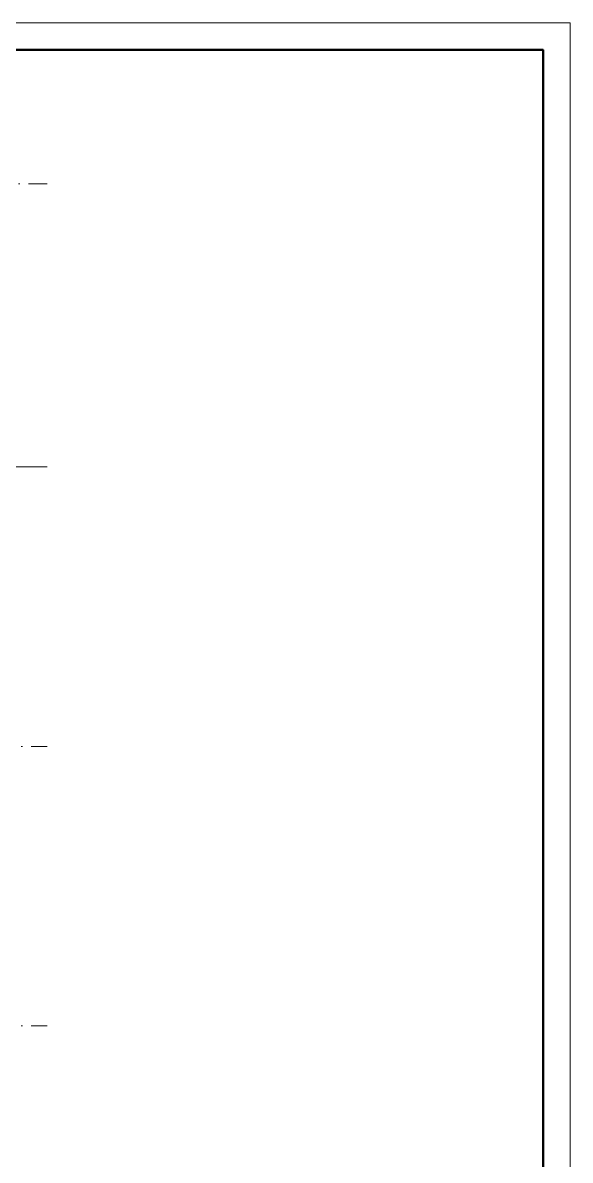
# Model space of a CAD drawing. Header units: millimetres. Extents: x 5993 to 95364, y 94667 to 143522.
# Drawn here: x 83612 to 95364, y 119095 to 143522 of the extents above; entities that cross this region are included whole.
import ezdxf
from ezdxf.enums import TextEntityAlignment as Align

# ---------------------------------------------------------------- set-up
doc = ezdxf.new("R2010")
doc.units = ezdxf.units.MM
doc.linetypes.add('50_200_ШТРИХ_1Т_ш5_п1_п1_', pattern=[1400, 1000, -200, 0, -200])
doc.layers.add('Оси-3', color=7, linetype='50_200_ШТРИХ_1Т_ш5_п1_п1_', lineweight=9, true_color=0xaaaaaa)
doc.styles.get("Standard").update_dxf_attribs({"font": 'arial.ttf'})
doc.styles.add('СПДС', font='isocpeur.ttf', dxfattribs={"width": 0.9})

# ---------------------------------------------------------------- blocks, each defined once
blk = doc.blocks.new('*U62')
at = {"lineweight": 0}
blk.add_lwpolyline([(-292, -5), (5, -5), (5, 415), (-292, 415)], close=True, dxfattribs=at)
at = {"color": 0, "linetype": 'Continuous', "lineweight": 50}
blk.add_lwpolyline([(-272, 410), (0, 410), (0, 0), (-272, 0)], close=True, dxfattribs=at)
at = {"lineweight": 30, "width": 0.9, "flags": 104}
blk.add_attdef('ШАПКА', text='', height=3, dxfattribs=at).set_placement((-135, 281), align=Align.MIDDLE_CENTER)
at = {"style": 'СПДС'}
for tag, height, p in [('ШИФР_ПРОЕКТА', 4, (-60, 50)), ('НАИМЕНОВАНИЕ_ОБЪЕКТА', 2.5, (-85, 25)), ('НАИМЕНОВАНИЕ_ОБЪЕКТА2', 2.5, (-85, 20)), ('СТАДИЯ', 4, (-42.5, 20)), ('ЛИСТ_первый', 4, (-27.5, 20)), ('ЛИСТОВ', 4, (-10, 20)), ('НАИМЕНОВАНИЕ_ЧЕРТЕЖА1', 2.5, (-85, 10)), ('ОРГАНИЗАЦИЯ_РАЗРАБОТЧИК1', 4, (-25, 8.09)), ('НАИМЕНОВАНИЕ_ЧЕРТЕЖА2', 2.5, (-85, 5))]:
    blk.add_attdef(tag, text='', height=height, dxfattribs=at).set_placement(p, align=Align.MIDDLE_CENTER)
for tag, p in [('РАЗРАБОТЧИК', (-163.97, 27.5)), ('РУК.ГРУППЫ', (-163.97, 22.5))]:
    blk.add_attdef(tag, text='', height=2.5, dxfattribs=at).set_placement(p, align=Align.MIDDLE_LEFT)
at = {"style": 'СПДС', "width": 0.9}
for p in [(-129.65, 26.37), (-129.65, 21.37)]:
    blk.add_attdef('ДАТА', p, '', height=2.3, dxfattribs=at)

msp = doc.modelspace()

# ---------------------------------------------------------------- linework, layer by layer
at = {"layer": 'Оси-3'}
for p, q in [((64137.2, 140065), (84132.7, 140065)), ((84132.7, 133982.8), (64194.4, 133982.8)), ((64194.4, 127982.8), (84132.7, 127982.8)), ((64194.4, 121982.8), (84132.7, 121982.8))]:
    msp.add_line(p, q, dxfattribs=at)

# ---------------------------------------------------------------- block references
at = {"xscale": 116.3214233566373, "yscale": 116.3214233566373, "zscale": 116.3214233566373}
msp.add_blockref('*U62', (94782.9, 95249), dxfattribs=at)

doc.saveas('drawing.dxf')
